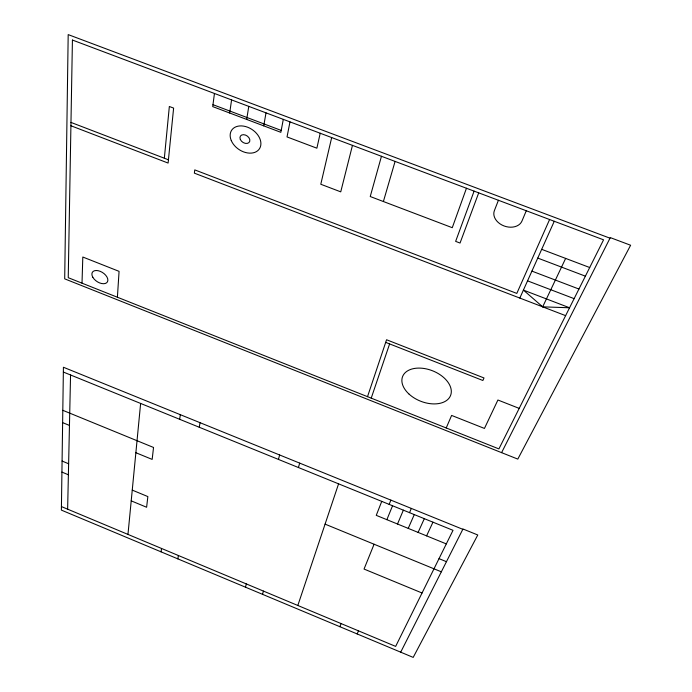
<?xml version="1.0" encoding="UTF-8"?>
<svg xmlns="http://www.w3.org/2000/svg" width="692" height="692" viewBox="0 0 692 692"><rect width="100%" height="100%" fill="white"/><g stroke="black" fill="none" stroke-linecap="round" stroke-linejoin="round"><path stroke-width="1.04" d="M67.634 509.174L70.558 374.978M82.011 283.166L82.806 257.017L119.076 271.351L117.398 297.24M127.968 534.414L140.632 403.436M164.341 158.217L169.341 106.481L173.614 108.099L168.104 163.061L70.921 125.762M214.451 93.463L212.721 106.611L280.84 132.319L283.305 119.37M161.054 551.844L161.53 548.453M179.669 419.291L180.318 414.681M229.675 113.004L231.586 99.916M246.681 119.422L248.774 106.378M177.844 558.868L178.389 555.503M199.287 427.267L200.031 422.682M263.73 125.858L266.013 112.865M289.983 121.879L287.033 136.93L316.875 148.192L320.214 133.245M331.684 137.561L320.785 184.254L340.741 191.848L352.462 145.372M245.487 587.188L246.326 583.927M278.461 459.427L279.611 454.964M381.456 156.28L370.237 196.528L452.265 227.694L466.46 188.25M262.527 594.324L263.444 591.089M298.425 467.532L299.679 463.112M383.394 201.528L395.089 161.409M367.513 396.672L386.568 339.755L484.002 377.953L482.869 380.488L385.686 342.376M297.828 605.474L338.578 483.838M371.223 398.142L389.613 343.915M474.098 191.122L455.639 241.37L460.042 243.048L478.708 192.86M498.43 200.273L494.373 210.627A14.748 11.02 18.9 0 0 504.061 225.955A14.748 11.02 18.9 0 0 521.967 221.033L526.283 210.749M381.75 501.38L376.258 515.35L446.305 543.903M339.841 626.692L341.095 623.57M389.155 504.39L390.876 500.117M374.087 544.232L364.044 569.058L422.042 592.992M386.871 519.675L392.546 505.766M397.511 524.008L403.367 510.16M357.167 633.941L358.499 630.853M409.517 512.651L411.342 508.421M446.21 427.959L451.617 415.425L484.443 428.435L497.911 400.011L519.199 408.384M408.228 528.385L414.274 514.588M549.595 219.52L516.812 293.408L194.772 169.895L194.365 173.147L565.623 315.647M519.83 298.07L554.266 221.276M418.098 532.408L424.317 518.671M426.592 535.867L432.958 522.175M542.684 306.841L569.559 307.776L523.403 290.095L542.684 306.841L565.649 258.41M400.703 652.175L462.983 528.991L477.774 534.985L413.193 657.4L61.38 510.116L63.422 367.253L462.827 529.311M501.588 452.646L610.301 237.607L630.62 245.245L517.806 459.099L64.693 278.85L68.188 34.6L610.007 238.195M212.972 104.682L281.203 130.416M541.689 249.336L589.705 267.527M537.762 258.081L585.38 276.16M531.914 271.117L578.936 289.04M527.546 280.857L574.126 298.65M70.973 122.415L168.433 159.791M63.353 372.054L453.018 530.323L395.651 646.397L61.432 506.579M439.022 558.643L446.452 561.688M62.808 410.304L153.537 447.464L152.162 459.401L135.866 452.715M325.076 524.129L441.332 571.817M62.635 422.63L69.459 425.433M62.081 461.045L68.62 463.761M132.25 490.109L147.854 496.579L146.618 507.253L131.212 500.852M61.925 472.091L68.387 474.773M72.426 40.049L68.24 277.691L498.915 448.909L603.571 239.821L72.426 40.049M231.275 140.554A16.712 11.946 34.1 0 0 257.649 150.77A16.712 11.946 34.1 0 0 247.684 127.241A16.712 11.946 34.1 0 0 231.275 140.554M240.314 139.438A5.398 3.858 34.1 0 0 248.835 142.69A5.398 3.858 34.1 0 0 245.565 135.096A5.398 3.858 34.1 0 0 240.314 139.438M409.145 394.189A25.794 16.34 21.6 0 0 450.483 395.712A25.794 16.34 21.6 0 0 420.139 368.109A25.794 16.34 21.6 0 0 409.145 394.189M92.806 277.241A8.927 5.294 33.5 0 0 106.646 282.777A8.927 5.294 33.5 0 0 100.193 271.325A8.927 5.294 33.5 0 0 92.806 277.241"/></g></svg>
